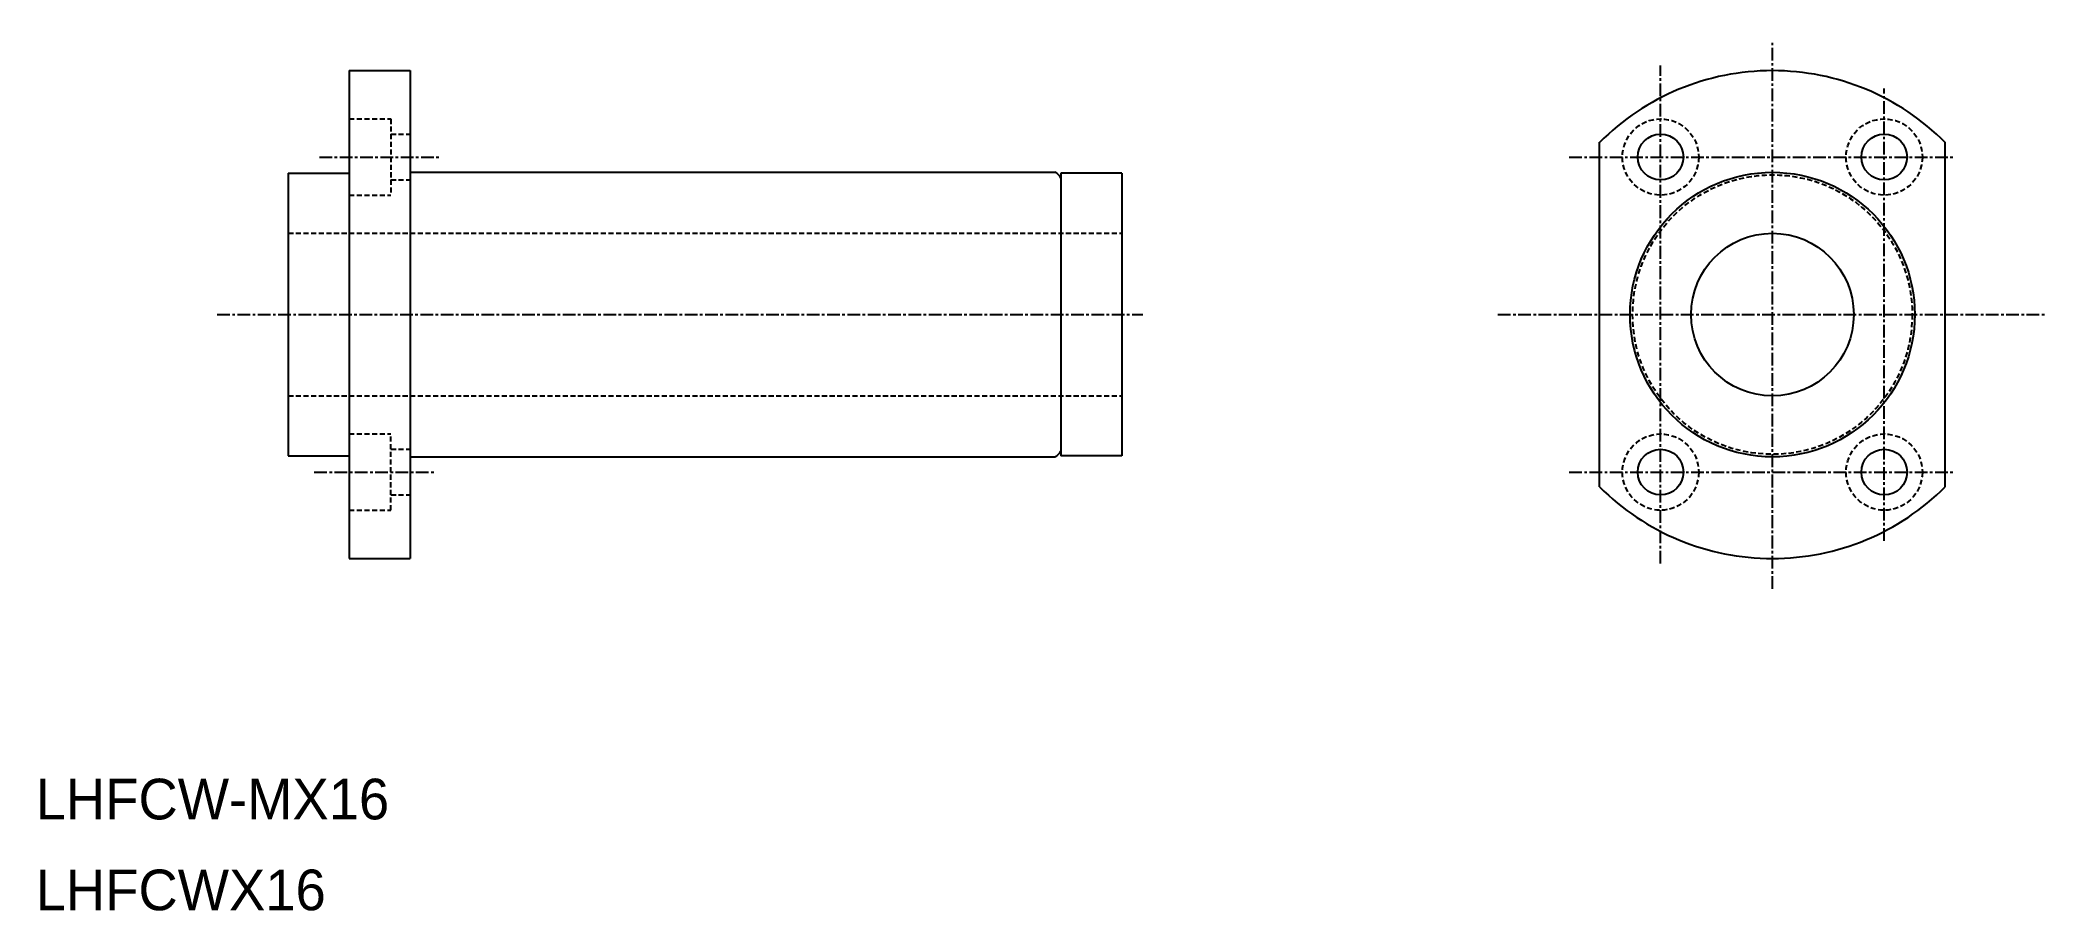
# Model space of a CAD drawing. Extents: x 299 to 496, y 121 to 207.
import ezdxf

# ---------------------------------------------------------------- set-up
doc = ezdxf.new("R2010")
doc.units = 0
doc.linetypes.add('CENTER', pattern=[2, 1.25, -0.25, 0.25, -0.25])
doc.linetypes.add('DASHED', pattern=[0.75, 0.5, -0.25])
doc.layers.get('0').update_dxf_attribs({"linetype": 'CONTINUOUS'})
doc.layers.add('CENTER', color=1, linetype='CENTER')

msp = doc.modelspace()

# ---------------------------------------------------------------- linework, layer by layer
at = {"color": 7, "linetype": 'CONTINUOUS'}
for p, q in [((329.23, 203.95), (329.23, 155.95)), ((329.23, 203.95), (335.23, 203.95)), ((335.23, 203.95), (335.23, 155.95)), ((452.22, 163.01), (452.22, 196.9)), ((486.22, 163.01), (486.22, 196.9)), ((323.23, 193.85), (329.23, 193.85)), ((323.23, 193.85), (323.23, 166.05)), ((335.23, 193.95), (398.64, 193.95)), ((399.23, 193.85), (399.23, 166.05)), ((405.23, 193.85), (399.23, 193.85)), ((405.23, 193.85), (405.23, 166.05)), ((323.23, 166.05), (329.23, 166.05)), ((335.23, 165.95), (398.64, 165.95)), ((405.23, 166.05), (399.23, 166.05)), ((329.23, 155.95), (335.23, 155.95))]:
    msp.add_line(p, q, dxfattribs=at)
at = {"color": 3, "linetype": 'DASHED'}
for p, q in [((329.23, 199.2), (333.33, 199.2)), ((333.33, 199.2), (333.33, 191.7)), ((333.33, 197.7), (335.23, 197.7)), ((329.23, 191.7), (333.33, 191.7)), ((333.33, 193.2), (335.23, 193.2)), ((323.23, 187.95), (405.23, 187.95)), ((323.23, 171.95), (405.23, 171.95)), ((329.23, 168.2), (333.33, 168.2)), ((333.33, 160.7), (333.33, 168.2)), ((333.33, 166.7), (335.23, 166.7)), ((333.33, 162.2), (335.23, 162.2)), ((329.23, 160.7), (333.33, 160.7))]:
    msp.add_line(p, q, dxfattribs=at)
for centre, radius in [((458.22, 195.45), 3.75), ((480.22, 195.45), 3.75), ((469.22, 179.95), 13.75), ((458.22, 164.45), 3.75), ((480.22, 164.45), 3.75)]:
    msp.add_circle(centre, radius, dxfattribs=at)
at = {"color": 7, "linetype": 'CONTINUOUS'}
for centre, radius in [((458.22, 195.45), 2.25), ((480.22, 195.45), 2.25), ((469.22, 179.95), 14), ((469.22, 179.95), 8), ((458.22, 164.45), 2.25), ((480.22, 164.45), 2.25)]:
    msp.add_circle(centre, radius, dxfattribs=at)
for centre, radius, start, end in [((469.22, 179.95), 24, 44.9005, 135.0995), ((398.08, 192.78), 1.3, 27.7958, 64.6683), ((398.08, 167.13), 1.3, 295.3317, 332.2042), ((469.22, 179.95), 24, 224.9005, 315.0995)]:
    msp.add_arc(centre, radius, start, end, dxfattribs=at)
at = {"layer": 'CENTER', "color": 1, "linetype": 'CENTER'}
for p, q in [((469.22, 152.95), (469.22, 206.95)), ((458.22, 155.45), (458.22, 204.45)), ((480.22, 157.7), (480.22, 202.2)), ((326.29, 195.45), (338.29, 195.45)), ((449.22, 195.45), (486.97, 195.45)), ((316.23, 179.95), (407.29, 179.95)), ((442.22, 179.95), (496.22, 179.95)), ((325.79, 164.45), (337.79, 164.45)), ((449.22, 164.45), (486.97, 164.45))]:
    msp.add_line(p, q, dxfattribs=at)

# ---------------------------------------------------------------- texts
at = {"color": 7, "linetype": 'CONTINUOUS'}
for s, p in [('LHFCW-MX16', (298.39, 130.28)), ('LHFCWX16', (298.39, 121.34))]:
    msp.add_text(s, height=4, dxfattribs=at).set_placement(p)

doc.saveas('drawing.dxf')
